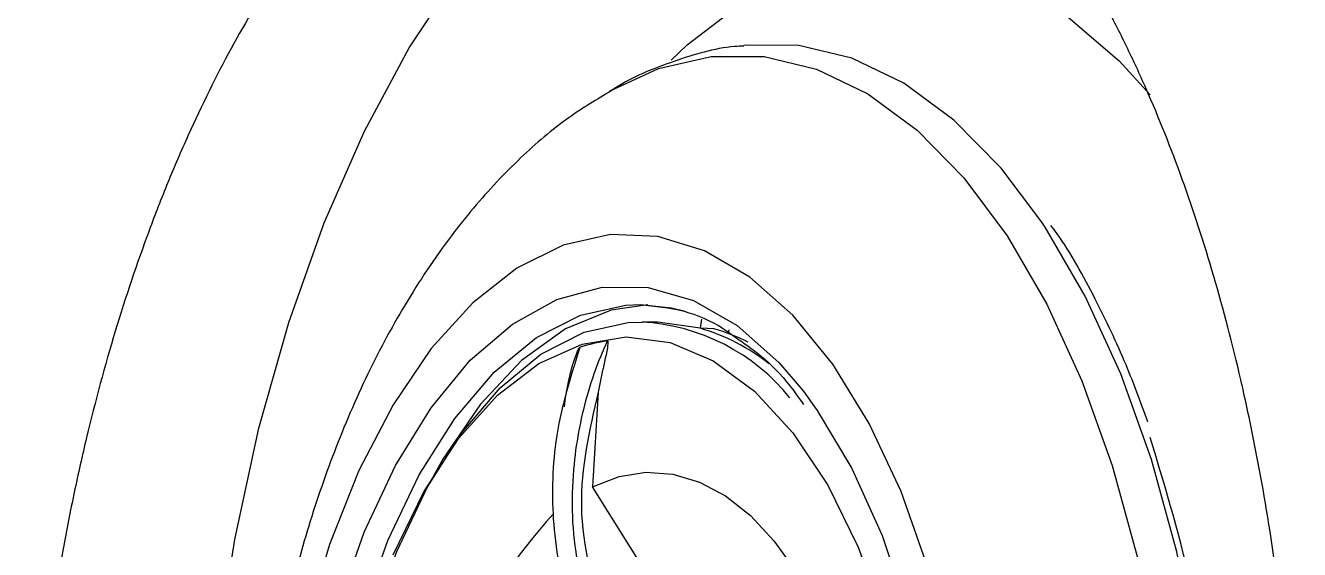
# Model space of a CAD drawing. Header units: inches. Extents: x 2 to 86, y -22 to 129.
# Drawn here: x 77.546 to 78.979, y 42.053 to 42.642 of the extents above; entities that cross this region are included whole.
import ezdxf

# ---------------------------------------------------------------- set-up
doc = ezdxf.new("R2010")
doc.units = ezdxf.units.IN
doc.header["$MEASUREMENT"] = 0
doc.layers.add('BDIM_CYAN', color=4, linetype='Continuous')

# ---------------------------------------------------------------- blocks, each defined once
blk = doc.blocks.new('2026 RHYTHM')
at = {"layer": 'BDIM_CYAN', "color": 3}
for p, q in [((75.8837, 41.3227), (75.8658, 41.3229)), ((75.9313, 41.3159), (75.8837, 41.3227)), ((75.9327, 41.3263), (75.9313, 41.3159)), ((75.9467, 41.3153), (75.9313, 41.3159)), ((75.9633, 41.314), (75.9628, 41.3101)), ((75.9629, 41.3113), (75.9627, 41.3101)), ((75.8164, 41.2439), (75.8102, 41.1376)), ((75.8811, 41.0241), (75.8102, 41.1376))]:
    blk.add_line(p, q, dxfattribs=at)
at = {"layer": 'BDIM_CYAN', "color": 3, "flags": 128}
for points in [[(75.5128, 39.8015), (75.4725, 39.9105), (75.4382, 40.0271), (75.4102, 40.1503), (75.3889, 40.2786), (75.3744, 40.4106), (75.3669, 40.5451), (75.3665, 40.6805), (75.3733, 40.8155), (75.387, 40.9486), (75.4076, 41.0783), (75.4349, 41.2034), (75.4686, 41.3225), (75.5083, 41.4343), (75.5535, 41.5376), (75.6039, 41.6314), (75.6589, 41.7146)], [(75.8984, 41.6175), (75.9166, 41.6346), (75.9754, 41.6796), (76.0362, 41.7115), (76.0984, 41.7298), (76.1612, 41.7344), (76.2238, 41.7252), (76.2853, 41.7022), (76.3451, 41.6659), (76.4023, 41.6166), (76.4372, 41.5786)], [(76.3154, 41.4352), (76.2697, 41.4959), (76.2164, 41.5501), (76.1602, 41.5916), (76.1018, 41.6197), (76.042, 41.6339), (75.9817, 41.6342), (75.9802, 41.634)], [(75.8291, 41.5827), (75.8842, 41.6082), (75.9434, 41.6217), (76.003, 41.6215), (76.062, 41.6074), (76.1196, 41.5797), (76.1751, 41.5388), (76.2277, 41.4852), (76.2766, 41.4197), (76.3211, 41.3432), (76.3606, 41.2568), (76.3946, 41.1617), (76.4226, 41.0592), (76.4442, 40.9508), (76.459, 40.838), (76.467, 40.7224), (76.4678, 40.6056), (76.4617, 40.4892), (76.4486, 40.3749), (76.4287, 40.2643)], [(76.4733, 40.2591), (76.4934, 40.3712), (76.5067, 40.487), (76.5129, 40.6048), (76.512, 40.7232), (76.504, 40.8403), (76.489, 40.9546), (76.4671, 41.0644), (76.4388, 41.1682), (76.4044, 41.2645), (76.3643, 41.352), (76.3192, 41.4295), (76.3154, 41.4352)], [(76.1873, 41.0467), (76.1571, 41.1322), (76.1213, 41.2089), (76.0805, 41.2755), (76.0355, 41.3306), (75.9871, 41.3734), (75.9361, 41.4031), (75.8835, 41.4191), (75.8301, 41.4212), (75.777, 41.4093), (75.7251, 41.3836), (75.6754, 41.3447), (75.6286, 41.2931), (75.5857, 41.2298), (75.5474, 41.156), (75.5144, 41.0729), (75.4872, 40.9821)], [(75.5004, 40.9122), (75.5238, 41.003), (75.5533, 41.0867), (75.5884, 41.1617), (75.6284, 41.2265), (75.6726, 41.2799), (75.72, 41.3207), (75.7698, 41.3483), (75.821, 41.362), (75.8726, 41.3617), (75.9235, 41.3472), (75.9729, 41.319), (76.0196, 41.2775), (76.0469, 41.2455)], [(75.8517, 39.9332), (75.8168, 39.9368), (75.7665, 39.9542), (75.718, 39.9854), (75.6724, 40.03), (75.6305, 40.0869), (75.5933, 40.155), (75.5614, 40.233), (75.5356, 40.3192), (75.5164, 40.4119), (75.504, 40.5092), (75.4989, 40.6091), (75.5011, 40.7096), (75.5106, 40.8086), (75.5271, 40.9042), (75.5504, 40.9943), (75.5799, 41.0772), (75.6151, 41.1512), (75.6552, 41.2146), (75.6994, 41.2664), (75.7469, 41.3054), (75.7966, 41.3307), (75.8476, 41.342), (75.8639, 41.3426)], [(75.8722, 41.3423), (75.8311, 41.3362), (75.7797, 41.3151), (75.7303, 41.2796), (75.684, 41.2305), (75.6417, 41.1687), (75.6262, 41.1409)], [(75.8639, 41.3426), (75.8988, 41.3389), (75.9143, 41.3352)], [(75.5317, 40.8624), (75.5385, 40.8967), (75.5611, 40.9843), (75.5898, 41.0649), (75.624, 41.1368), (75.663, 41.1985), (75.706, 41.2488), (75.7521, 41.2867), (75.8005, 41.3114), (75.85, 41.3223), (75.8659, 41.3229)], [(75.5857, 41.0611), (75.6203, 41.1319), (75.6598, 41.1922), (75.7032, 41.2406), (75.7497, 41.2762), (75.7983, 41.2982), (75.8478, 41.3062), (75.8974, 41.2998), (75.9458, 41.2794), (75.9922, 41.2453), (76.0354, 41.1983), (76.0746, 41.1393), (76.109, 41.0697), (76.1377, 40.9908)], [(76.0469, 41.2455), (76.0629, 41.2235), (76.1019, 41.1582), (76.1358, 41.0827), (76.1639, 40.9986), (76.1858, 40.9075), (76.2009, 40.8111), (76.2091, 40.7114), (76.2101, 40.6102), (76.2038, 40.5095), (76.1906, 40.4114), (76.1705, 40.3177), (76.144, 40.2302), (76.1116, 40.1507), (76.0983, 40.1236)], [(75.8102, 41.1376), (75.84, 41.1492), (75.8702, 41.154), (75.9005, 41.1519), (75.9305, 41.143), (75.9596, 41.1273), (75.9876, 41.1052), (76.0141, 41.0769), (76.0387, 41.0427)]]:
    blk.add_lwpolyline(points, dxfattribs=at)
at = {"layer": 'BDIM_CYAN', "color": 3}
for centre, radius, start, end in [((75.8524, 41.0915), 0.2318, 39.156, 86.6704), ((75.867, 41.0966), 0.2285, 51.6932, 73.6539), ((75.8904, 41.1162), 0.2069, 62.7303, 74.216), ((75.8524, 41.1196), 0.1838, 98.0407, 107.8444), ((76.1744, 40.7296), 0.556, 137.2975, 175.262)]:
    blk.add_arc(centre, radius, start, end, dxfattribs=at)
for points, knots in [([(75.9918, 39.2472), (76.037, 39.2588), (76.0806, 39.2785), (76.144, 39.3198), (76.1648, 39.3356), (76.1955, 39.3622), (76.2056, 39.3716), (76.2257, 39.3914), (76.2355, 39.4017), (76.284, 39.4554), (76.3201, 39.5052), (76.3706, 39.59), (76.3869, 39.62), (76.418, 39.6835), (76.4327, 39.7166), (76.4743, 39.8194), (76.4986, 39.8927), (76.5248, 39.9905), (76.5298, 40.0103), (76.5394, 40.0507), (76.544, 40.0712), (76.557, 40.1328), (76.5646, 40.1745), (76.5846, 40.3013), (76.5941, 40.3881), (76.6009, 40.4994), (76.602, 40.5219), (76.6037, 40.5665), (76.6043, 40.5888), (76.6053, 40.6555), (76.605, 40.6999), (76.6023, 40.7883), (76.5999, 40.8323), (76.5949, 40.8982), (76.5929, 40.9201), (76.5885, 40.9638), (76.5861, 40.9857), (76.578, 41.0505), (76.5716, 41.093), (76.5606, 41.1557), (76.5566, 41.1764), (76.5483, 41.2174), (76.5439, 41.2378), (76.5207, 41.3379), (76.4987, 41.4131), (76.4608, 41.5185), (76.4472, 41.5524), (76.4257, 41.6014), (76.4182, 41.6175), (76.403, 41.6488), (76.3953, 41.664), (76.3557, 41.7378), (76.3214, 41.79), (76.2754, 41.8468), (76.2661, 41.8577), (76.247, 41.8786), (76.2373, 41.8887), (76.2078, 41.9174), (76.1877, 41.9345), (76.1265, 41.9799), (76.0842, 42.0022), (76.0183, 42.0237), (75.9959, 42.0289), (75.9512, 42.0349), (75.9287, 42.0359), (75.8611, 42.0327), (75.8158, 42.0225), (75.7476, 41.9945), (75.7251, 41.9831), (75.6809, 41.9566), (75.6591, 41.9414), (75.6162, 41.9071), (75.5951, 41.8881), (75.564, 41.8566), (75.5538, 41.8456), (75.5334, 41.8226), (75.5233, 41.8105), (75.474, 41.7486), (75.4373, 41.6927), (75.3866, 41.5994), (75.3705, 41.5667), (75.3473, 41.5153), (75.3397, 41.4977), (75.3251, 41.4621), (75.3181, 41.444), (75.284, 41.3522), (75.2606, 41.2748), (75.2361, 41.1728), (75.2315, 41.1522), (75.2227, 41.1104), (75.2185, 41.0891), (75.2068, 41.0252), (75.2001, 40.9823), (75.1832, 40.8523), (75.1762, 40.7643), (75.1729, 40.6526), (75.1725, 40.63), (75.1723, 40.5852), (75.1725, 40.5629), (75.1739, 40.4961), (75.1759, 40.452), (75.1821, 40.3645), (75.1862, 40.3211), (75.1942, 40.2565), (75.1971, 40.2351), (75.2035, 40.1924), (75.207, 40.1711), (75.2259, 40.0658), (75.245, 39.9857), (75.2798, 39.8718), (75.2924, 39.8349), (75.3197, 39.7632), (75.3344, 39.7283), (75.3807, 39.6291), (75.4148, 39.5694), (75.4705, 39.4895), (75.4899, 39.4644), (75.53, 39.4177), (75.5505, 39.3964), (75.6133, 39.3383), (75.6569, 39.3073), (75.7245, 39.2724), (75.7474, 39.2628), (75.7932, 39.2478), (75.816, 39.2424), (75.8389, 39.239)], [0, 0, 0, 0, 0.03125, 0.03125, 0.046875, 0.046875, 0.054687, 0.054687, 0.0625, 0.0625, 0.09375, 0.09375, 0.109375, 0.109375, 0.125, 0.125, 0.15625, 0.15625, 0.164062, 0.164062, 0.171875, 0.171875, 0.1875, 0.1875, 0.21875, 0.21875, 0.226562, 0.226562, 0.234375, 0.234375, 0.25, 0.25, 0.265625, 0.265625, 0.273437, 0.273437, 0.28125, 0.28125, 0.296875, 0.296875, 0.304687, 0.304687, 0.3125, 0.3125, 0.34375, 0.34375, 0.359375, 0.359375, 0.367187, 0.367187, 0.375, 0.375, 0.40625, 0.40625, 0.414062, 0.414062, 0.421875, 0.421875, 0.4375, 0.4375, 0.46875, 0.46875, 0.484375, 0.484375, 0.5, 0.5, 0.53125, 0.53125, 0.546875, 0.546875, 0.5625, 0.5625, 0.578125, 0.578125, 0.585937, 0.585937, 0.59375, 0.59375, 0.625, 0.625, 0.640625, 0.640625, 0.648437, 0.648437, 0.65625, 0.65625, 0.6875, 0.6875, 0.695312, 0.695312, 0.703125, 0.703125, 0.71875, 0.71875, 0.75, 0.75, 0.757812, 0.757812, 0.765625, 0.765625, 0.78125, 0.78125, 0.796875, 0.796875, 0.804687, 0.804687, 0.8125, 0.8125, 0.84375, 0.84375, 0.859375, 0.859375, 0.875, 0.875, 0.90625, 0.90625, 0.921875, 0.921875, 0.9375, 0.9375, 0.96875, 0.96875, 0.984375, 0.984375, 1, 1, 1, 1]), ([(75.9802, 41.6332), (75.9768, 41.6331), (75.95, 41.6319), (75.9027, 41.617), (75.8553, 41.5991), (75.8324, 41.5839), (75.8283, 41.5813)], [0, 0, 0, 0, 0.063638, 0.500817, 0.911961, 1, 1, 1, 1]), ([(75.8286, 41.5816), (75.8121, 41.5716), (75.7768, 41.5502), (75.7242, 41.5044), (75.6693, 41.4454), (75.617, 41.3739), (75.5696, 41.2922), (75.5299, 41.2062), (75.4973, 41.1174), (75.4717, 41.0285), (75.4525, 40.9415), (75.4398, 40.8636), (75.4315, 40.7924), (75.4257, 40.721), (75.4246, 40.6699), (75.424, 40.6416)], [0, 0, 0, 0, 0.0664758, 0.1423215, 0.2230338, 0.316843, 0.4073706, 0.4972189, 0.584148, 0.6671565, 0.7449173, 0.8181233, 0.8708462, 0.9283247, 1, 1, 1, 1]), ([(76.4347, 41.2108), (76.4267, 41.2324), (76.4088, 41.281), (76.3746, 41.3517), (76.3462, 41.4044), (76.3281, 41.4285), (76.3257, 41.4315)], [0, 0, 0, 0, 0.260185, 0.585726, 0.946797, 1, 1, 1, 1]), ([(75.8639, 41.3426), (75.8803, 41.3409), (75.9115, 41.3378), (75.9478, 41.3228), (75.967, 41.3086), (75.9719, 41.3049)], [0, 0, 0, 0, 0.449376, 0.857567, 1, 1, 1, 1]), ([(75.8267, 41.3016), (75.8263, 41.3009), (75.8255, 41.299), (75.823, 41.2934), (75.8153, 41.2754), (75.8003, 41.2327), (75.7855, 41.1579), (75.7865, 41.0636), (75.8061, 41.0003), (75.8149, 40.9716)], [0, 0, 0, 0, 0.007325, 0.019566, 0.058651, 0.192116, 0.441769, 0.746986, 1, 1, 1, 1]), ([(75.8267, 41.3016), (75.8267, 41.3016), (75.8269, 41.3016), (75.827, 41.3015), (75.8272, 41.3012), (75.8273, 41.3008), (75.8274, 41.2998), (75.8272, 41.296), (75.8245, 41.282), (75.8204, 41.2642), (75.8174, 41.2489), (75.8164, 41.2439)], [0, 0, 0, 0, 0.005501, 0.011055, 0.016084, 0.02158, 0.030977, 0.060324, 0.195274, 0.730604, 1, 1, 1, 1]), ([(75.9719, 41.3049), (75.9798, 41.2995), (75.9991, 41.2864), (76.0247, 41.2622), (76.0411, 41.239), (76.0473, 41.2302)], [0, 0, 0, 0, 0.299501, 0.733976, 1, 1, 1, 1]), ([(75.8008, 40.9566), (75.795, 40.9717), (75.7838, 41.0006), (75.7724, 41.0474), (75.766, 41.094), (75.7648, 41.142), (75.7697, 41.2105), (75.7852, 41.2599), (75.7961, 41.2946)], [0, 0, 0, 0, 0.134858, 0.259599, 0.404069, 0.533562, 0.672142, 1, 1, 1, 1]), ([(75.7784, 41.2275), (75.779, 41.2322), (75.7807, 41.2449), (75.7842, 41.2621), (75.7884, 41.2771), (75.7914, 41.2859), (75.7935, 41.2908), (75.7948, 41.2932), (75.7956, 41.2943), (75.796, 41.2945), (75.7961, 41.2946)], [0, 0, 0, 0, 0.191793, 0.51957, 0.729701, 0.856735, 0.930021, 0.970711, 0.992633, 1, 1, 1, 1]), ([(75.8164, 41.2439), (75.8065, 41.2015), (75.7865, 41.1159), (75.8107, 41.0244), (75.8229, 40.9782)], [0, 0, 0, 0, 0.495173, 1, 1, 1, 1]), ([(76.4828, 40.2663), (76.4932, 40.3228), (76.5146, 40.4392), (76.5233, 40.596), (76.5216, 40.7252), (76.5127, 40.8571), (76.4897, 41.0199), (76.4548, 41.1353), (76.4374, 41.1931)], [0, 0, 0, 0, 0.1845, 0.380051, 0.482011, 0.583993, 0.791997, 1, 1, 1, 1])]:
    blk.add_open_spline(points, degree=3, knots=knots, dxfattribs=at)

msp = doc.modelspace()

# ---------------------------------------------------------------- block references
msp.add_blockref('2026 RHYTHM', (2.3733, 0.9854))

doc.saveas('drawing.dxf')
